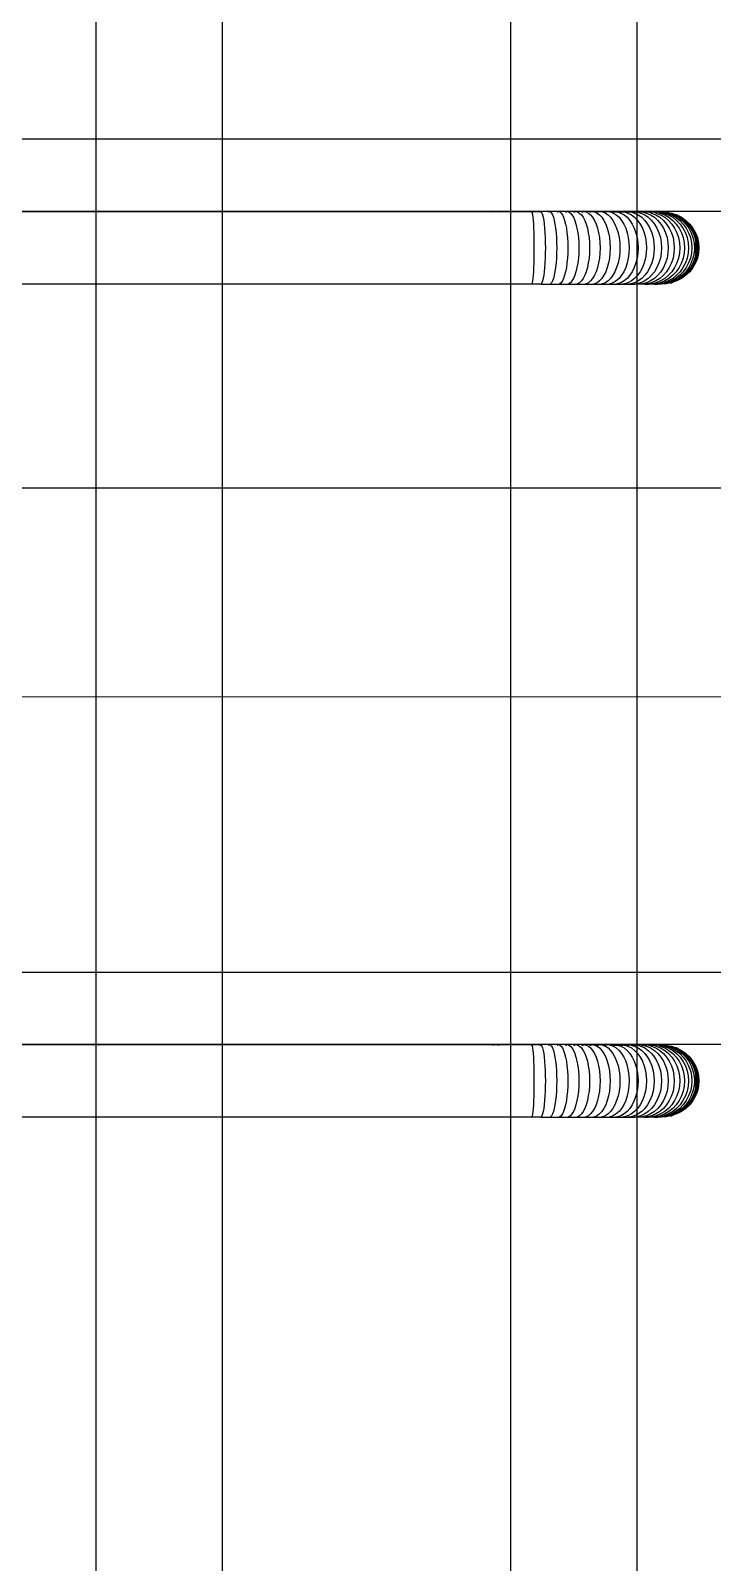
# Model space of a CAD drawing. Header units: inches. Extents: x 31 to 716, y 21 to 143.
# Drawn here: x 225.035 to 225.816, y 80.228 to 81.984 of the extents above; entities that cross this region are included whole.
import ezdxf

# ---------------------------------------------------------------- set-up
doc = ezdxf.new("R2010")
doc.units = ezdxf.units.IN
doc.header["$MEASUREMENT"] = 0
doc.linetypes.add('HIDDEN-Z', pattern=[3, 2, -1])
doc.layers.add('INNO-RFT-Y', color=2, linetype='Continuous')
doc.layers.add('S-BARS-ELEV-TOP', color=9, linetype='HIDDEN-Z')

# ---------------------------------------------------------------- blocks, each defined once
blk = doc.blocks.new('rebar red')
at = {"color": 1}
for p, q in [((-50.96601, -96.53518), (-50.74187, -96.53518)), ((-50.74247, -96.53526), (-50.74187, -96.53518)), ((-50.74187, -96.53518), (-50.74127, -96.53526)), ((-50.74187, -96.53518), (-50.73662, -96.53518)), ((-50.73662, -96.53518), (-50.73482, -96.53518)), ((-50.73662, -96.53518), (-50.7348, -96.5352)), ((-50.73489, -96.53526), (-50.73485, -96.53526)), ((-50.73485, -96.53526), (-50.73482, -96.53518)), ((-50.73485, -96.53526), (-50.7348, -96.5352)), ((-50.73482, -96.53518), (-50.7348, -96.5352)), ((-50.73482, -96.53518), (-50.73478, -96.53518)), ((-50.7348, -96.5352), (-50.73478, -96.53518)), ((-50.7348, -96.5352), (-50.73303, -96.53518)), ((-50.7348, -96.5352), (-50.73475, -96.53526)), ((-50.73478, -96.53518), (-50.73303, -96.53518)), ((-50.73478, -96.53518), (-50.73475, -96.53526)), ((-50.73475, -96.53526), (-50.73469, -96.53547)), ((-50.73475, -96.53526), (-50.73471, -96.53526)), ((-50.73469, -96.53547), (-50.73463, -96.53583)), ((-50.73463, -96.53583), (-50.73457, -96.53632)), ((-50.73457, -96.53632), (-50.73451, -96.53694)), ((-50.73451, -96.53694), (-50.73447, -96.53767)), ((-50.73447, -96.53767), (-50.73442, -96.53849)), ((-50.73316, -96.53526), (-50.73308, -96.53526)), ((-50.73308, -96.53526), (-50.73303, -96.53518)), ((-50.73308, -96.53526), (-50.73299, -96.5352)), ((-50.73303, -96.53518), (-50.73299, -96.5352)), ((-50.73299, -96.5352), (-50.73295, -96.53518)), ((-50.73295, -96.53518), (-50.7329, -96.53526)), ((-50.73125, -96.53518), (-50.73295, -96.53518)), ((-50.7329, -96.53526), (-50.73277, -96.53547)), ((-50.7329, -96.53526), (-50.73281, -96.53526)), ((-50.73277, -96.53547), (-50.73264, -96.53583)), ((-50.73264, -96.53583), (-50.73252, -96.53632)), ((-50.73252, -96.53632), (-50.73241, -96.53694)), ((-50.73241, -96.53694), (-50.73232, -96.53767)), ((-50.73232, -96.53767), (-50.73224, -96.53849)), ((-50.73145, -96.53526), (-50.73134, -96.53526)), ((-50.73134, -96.53526), (-50.73125, -96.53518)), ((-50.73125, -96.53518), (-50.73119, -96.5352)), ((-50.73119, -96.5352), (-50.73113, -96.53518)), ((-50.73113, -96.53518), (-50.73105, -96.53526)), ((-50.7295, -96.53518), (-50.73113, -96.53518)), ((-50.73105, -96.53526), (-50.73086, -96.53547)), ((-50.73105, -96.53526), (-50.73093, -96.53526)), ((-50.73086, -96.53547), (-50.73067, -96.53583)), ((-50.73067, -96.53583), (-50.7305, -96.53632)), ((-50.7305, -96.53632), (-50.73033, -96.53694)), ((-50.73033, -96.53694), (-50.73019, -96.53767)), ((-50.73019, -96.53767), (-50.73007, -96.53849)), ((-50.72977, -96.53526), (-50.72961, -96.53526)), ((-50.72961, -96.53526), (-50.7295, -96.53518)), ((-50.7295, -96.53518), (-50.72942, -96.5352)), ((-50.72942, -96.5352), (-50.72934, -96.53518)), ((-50.72934, -96.53518), (-50.72924, -96.53526)), ((-50.72778, -96.53518), (-50.72934, -96.53518)), ((-50.72924, -96.53526), (-50.72898, -96.53547)), ((-50.72924, -96.53526), (-50.72907, -96.53526)), ((-50.72898, -96.53547), (-50.72873, -96.53583)), ((-50.72873, -96.53583), (-50.72849, -96.53632)), ((-50.72849, -96.53632), (-50.72828, -96.53694)), ((-50.72828, -96.53694), (-50.72809, -96.53767)), ((-50.72811, -96.53526), (-50.72792, -96.53526)), ((-50.72809, -96.53767), (-50.72793, -96.53849)), ((-50.72792, -96.53526), (-50.72778, -96.53518)), ((-50.72778, -96.53518), (-50.72768, -96.5352)), ((-50.72758, -96.53518), (-50.72768, -96.5352)), ((-50.72758, -96.53518), (-50.72745, -96.53526)), ((-50.7261, -96.53518), (-50.72758, -96.53518)), ((-50.72745, -96.53526), (-50.72713, -96.53547)), ((-50.72745, -96.53526), (-50.72725, -96.53526)), ((-50.72713, -96.53547), (-50.72682, -96.53583)), ((-50.72682, -96.53583), (-50.72653, -96.53632)), ((-50.72653, -96.53632), (-50.72626, -96.53694)), ((-50.72649, -96.53526), (-50.72627, -96.53526)), ((-50.72627, -96.53526), (-50.7261, -96.53518)), ((-50.72626, -96.53694), (-50.72603, -96.53767)), ((-50.7261, -96.53518), (-50.72598, -96.5352)), ((-50.72603, -96.53767), (-50.72583, -96.53849)), ((-50.72598, -96.5352), (-50.72587, -96.53518)), ((-50.72587, -96.53518), (-50.7257, -96.53526)), ((-50.72446, -96.53518), (-50.72587, -96.53518)), ((-50.7257, -96.53526), (-50.72532, -96.53547)), ((-50.7257, -96.53526), (-50.72547, -96.53526)), ((-50.72532, -96.53547), (-50.72495, -96.53583)), ((-50.72495, -96.53583), (-50.72461, -96.53632)), ((-50.72491, -96.53526), (-50.72466, -96.53526)), ((-50.72466, -96.53526), (-50.72446, -96.53518)), ((-50.72461, -96.53632), (-50.72429, -96.53694)), ((-50.72446, -96.53518), (-50.72433, -96.5352)), ((-50.72433, -96.5352), (-50.7242, -96.53518)), ((-50.72429, -96.53694), (-50.72401, -96.53767)), ((-50.7242, -96.53518), (-50.724, -96.53526)), ((-50.72287, -96.53518), (-50.7242, -96.53518)), ((-50.72401, -96.53767), (-50.72378, -96.53849)), ((-50.724, -96.53526), (-50.72356, -96.53547)), ((-50.724, -96.53526), (-50.72374, -96.53526)), ((-50.72356, -96.53547), (-50.72313, -96.53583)), ((-50.72338, -96.53526), (-50.72311, -96.53526)), ((-50.72313, -96.53583), (-50.72274, -96.53632)), ((-50.72311, -96.53526), (-50.72287, -96.53518)), ((-50.72287, -96.53518), (-50.72273, -96.5352)), ((-50.72274, -96.53632), (-50.72237, -96.53694)), ((-50.72273, -96.5352), (-50.72258, -96.53518)), ((-50.72258, -96.53518), (-50.72236, -96.53526)), ((-50.72134, -96.53518), (-50.72258, -96.53518)), ((-50.72237, -96.53694), (-50.72205, -96.53767)), ((-50.72236, -96.53526), (-50.72186, -96.53547)), ((-50.72236, -96.53526), (-50.72206, -96.53526)), ((-50.72205, -96.53767), (-50.72178, -96.53849)), ((-50.72191, -96.53526), (-50.72161, -96.53526)), ((-50.72186, -96.53547), (-50.72137, -96.53583)), ((-50.72161, -96.53526), (-50.72134, -96.53518)), ((-50.72137, -96.53583), (-50.72092, -96.53632)), ((-50.72134, -96.53518), (-50.72119, -96.5352)), ((-50.72119, -96.5352), (-50.72103, -96.53518)), ((-50.72103, -96.53518), (-50.72077, -96.53526)), ((-50.71988, -96.53518), (-50.72103, -96.53518)), ((-50.72092, -96.53632), (-50.72051, -96.53694)), ((-50.72077, -96.53526), (-50.72021, -96.53547)), ((-50.72077, -96.53526), (-50.72019, -96.53526)), ((-50.72051, -96.53694), (-50.72015, -96.53767)), ((-50.72021, -96.53547), (-50.71968, -96.53583)), ((-50.72019, -96.53526), (-50.71988, -96.53518)), ((-50.72015, -96.53767), (-50.71984, -96.53849)), ((-50.71988, -96.53518), (-50.71972, -96.5352)), ((-50.71972, -96.5352), (-50.71955, -96.53518)), ((-50.71968, -96.53583), (-50.71918, -96.53632)), ((-50.71955, -96.53518), (-50.71925, -96.53526)), ((-50.71849, -96.53518), (-50.71955, -96.53518)), ((-50.71925, -96.53526), (-50.71916, -96.53526)), ((-50.71918, -96.53632), (-50.71872, -96.53694)), ((-50.71916, -96.53526), (-50.71904, -96.53524)), ((-50.71916, -96.53526), (-50.71864, -96.53547)), ((-50.71904, -96.53524), (-50.71892, -96.53526)), ((-50.71892, -96.53526), (-50.71884, -96.53526)), ((-50.71884, -96.53526), (-50.71849, -96.53518)), ((-50.71884, -96.53526), (-50.7179, -96.53526)), ((-50.71872, -96.53694), (-50.71832, -96.53767)), ((-50.71864, -96.53547), (-50.71806, -96.53583)), ((-50.71849, -96.53518), (-50.71832, -96.5352)), ((-50.71832, -96.5352), (-50.71815, -96.53518)), ((-50.71832, -96.53767), (-50.71798, -96.53849)), ((-50.71815, -96.53518), (-50.7179, -96.53526)), ((-50.71806, -96.53583), (-50.71751, -96.53632)), ((-50.7179, -96.53526), (-50.71785, -96.53525)), ((-50.71785, -96.53525), (-50.71781, -96.53526)), ((-50.71767, -96.53523), (-50.71781, -96.53526)), ((-50.71781, -96.53526), (-50.71715, -96.53547)), ((-50.71767, -96.53523), (-50.71756, -96.53526)), ((-50.71756, -96.53526), (-50.71751, -96.53525)), ((-50.71751, -96.53525), (-50.71746, -96.53526)), ((-50.71751, -96.53632), (-50.71701, -96.53694)), ((-50.71746, -96.53526), (-50.71717, -96.53518)), ((-50.71746, -96.53526), (-50.71671, -96.53526)), ((-50.71717, -96.53518), (-50.717, -96.5352)), ((-50.71715, -96.53547), (-50.71652, -96.53583)), ((-50.71701, -96.53694), (-50.71657, -96.53767)), ((-50.71683, -96.53518), (-50.717, -96.5352)), ((-50.717, -96.5352), (-50.71671, -96.53526)), ((-50.71683, -96.53518), (-50.71658, -96.53524)), ((-50.71671, -96.53526), (-50.71658, -96.53524)), ((-50.71658, -96.53524), (-50.71645, -96.53526)), ((-50.71657, -96.53767), (-50.71619, -96.53849)), ((-50.71652, -96.53583), (-50.71592, -96.53632)), ((-50.71639, -96.53523), (-50.71645, -96.53526)), ((-50.71645, -96.53526), (-50.71638, -96.53526)), ((-50.71623, -96.53524), (-50.71639, -96.53523)), ((-50.71638, -96.53526), (-50.71623, -96.53524)), ((-50.71638, -96.53526), (-50.71574, -96.53547)), ((-50.71623, -96.53524), (-50.71609, -96.53526)), ((-50.71609, -96.53526), (-50.71594, -96.53518)), ((-50.71609, -96.53526), (-50.71577, -96.5352)), ((-50.71609, -96.53526), (-50.71561, -96.53526)), ((-50.71594, -96.53518), (-50.71577, -96.5352)), ((-50.71592, -96.53632), (-50.71538, -96.53694)), ((-50.71577, -96.5352), (-50.71559, -96.53518)), ((-50.71577, -96.5352), (-50.71561, -96.53526)), ((-50.71574, -96.53547), (-50.71506, -96.53583)), ((-50.71561, -96.53526), (-50.71539, -96.53524)), ((-50.71559, -96.53518), (-50.71539, -96.53524)), ((-50.71539, -96.53524), (-50.71528, -96.53526)), ((-50.71538, -96.53694), (-50.7149, -96.53767)), ((-50.71528, -96.53526), (-50.71523, -96.53525)), ((-50.71521, -96.53522), (-50.71523, -96.53525)), ((-50.71523, -96.53525), (-50.71517, -96.53526)), ((-50.71517, -96.53526), (-50.71521, -96.53522)), ((-50.71517, -96.53526), (-50.71504, -96.53523)), ((-50.71517, -96.53526), (-50.71442, -96.53547)), ((-50.71506, -96.53583), (-50.71442, -96.53632)), ((-50.71504, -96.53523), (-50.7148, -96.53518)), ((-50.71504, -96.53523), (-50.71481, -96.53526)), ((-50.7149, -96.53767), (-50.7145, -96.53849)), ((-50.71481, -96.53526), (-50.71461, -96.53526)), ((-50.7148, -96.53518), (-50.71463, -96.5352)), ((-50.71463, -96.5352), (-50.71445, -96.53518)), ((-50.71461, -96.53526), (-50.71445, -96.53518)), ((-50.71461, -96.53526), (-50.71428, -96.53526)), ((-50.71429, -96.53523), (-50.71445, -96.53518)), ((-50.71445, -96.53518), (-50.71428, -96.53526)), ((-50.71442, -96.53547), (-50.7137, -96.53583)), ((-50.71442, -96.53632), (-50.71384, -96.53694)), ((-50.71411, -96.53521), (-50.71429, -96.53523)), ((-50.71428, -96.53526), (-50.71413, -96.53524)), ((-50.71413, -96.53524), (-50.71411, -96.53521)), ((-50.71411, -96.53521), (-50.71399, -96.53526)), ((-50.71399, -96.53526), (-50.71395, -96.53523)), ((-50.71395, -96.53523), (-50.71375, -96.53518)), ((-50.71395, -96.53523), (-50.71319, -96.53547)), ((-50.71395, -96.53523), (-50.71369, -96.53526)), ((-50.71384, -96.53694), (-50.71333, -96.53767)), ((-50.71375, -96.53518), (-50.71359, -96.5352)), ((-50.7137, -96.53583), (-50.71302, -96.53632)), ((-50.71369, -96.53526), (-50.71363, -96.53526)), ((-50.71363, -96.53526), (-50.71359, -96.5352)), ((-50.71363, -96.53526), (-50.71338, -96.53526)), ((-50.71342, -96.53518), (-50.71359, -96.5352)), ((-50.71359, -96.5352), (-50.71338, -96.53526)), ((-50.71329, -96.53522), (-50.71342, -96.53518)), ((-50.71338, -96.53526), (-50.71329, -96.53522)), ((-50.71333, -96.53767), (-50.71289, -96.53849)), ((-50.71313, -96.53524), (-50.71329, -96.53522)), ((-50.71319, -96.53547), (-50.71243, -96.53583)), ((-50.71313, -96.53524), (-50.71296, -96.53522)), ((-50.71302, -96.53632), (-50.7124, -96.53694)), ((-50.71296, -96.53522), (-50.7128, -96.53518)), ((-50.71296, -96.53522), (-50.7129, -96.53526)), ((-50.7129, -96.53526), (-50.71287, -96.53526)), ((-50.71287, -96.53526), (-50.71271, -96.53524)), ((-50.71287, -96.53526), (-50.71207, -96.53547)), ((-50.7128, -96.53518), (-50.71264, -96.5352)), ((-50.71271, -96.53524), (-50.71264, -96.5352)), ((-50.71271, -96.53524), (-50.71258, -96.53526)), ((-50.71264, -96.5352), (-50.71248, -96.53518)), ((-50.71258, -96.53526), (-50.71255, -96.53526)), ((-50.71255, -96.53526), (-50.71239, -96.53522)), ((-50.71248, -96.53518), (-50.71239, -96.53522)), ((-50.71243, -96.53583), (-50.71172, -96.53632)), ((-50.7124, -96.53694), (-50.71185, -96.53767)), ((-50.71239, -96.53522), (-50.71224, -96.53523)), ((-50.71224, -96.53523), (-50.71216, -96.53526)), ((-50.71216, -96.53526), (-50.71207, -96.53522)), ((-50.71207, -96.53522), (-50.71203, -96.53525)), ((-50.71207, -96.53547), (-50.71127, -96.53583)), ((-50.71203, -96.53525), (-50.71196, -96.53518)), ((-50.71203, -96.53525), (-50.71192, -96.53526)), ((-50.71196, -96.53518), (-50.71186, -96.53523)), ((-50.71192, -96.53526), (-50.71186, -96.53523)), ((-50.71186, -96.53523), (-50.7118, -96.53519)), ((-50.71185, -96.53767), (-50.71139, -96.53849)), ((-50.71165, -96.53518), (-50.7118, -96.53519)), ((-50.7118, -96.53519), (-50.71174, -96.53524)), ((-50.71174, -96.53524), (-50.71165, -96.53518)), ((-50.71174, -96.53524), (-50.71158, -96.53526)), ((-50.71172, -96.53632), (-50.71106, -96.53694)), ((-50.71159, -96.53521), (-50.71165, -96.53518)), ((-50.71159, -96.53521), (-50.71155, -96.53526)), ((-50.71158, -96.53526), (-50.71155, -96.53526)), ((-50.71155, -96.53526), (-50.71146, -96.53522)), ((-50.71155, -96.53526), (-50.71105, -96.53547)), ((-50.71146, -96.53522), (-50.71143, -96.5352)), ((-50.71146, -96.53522), (-50.71132, -96.53526)), ((-50.71143, -96.5352), (-50.7113, -96.53521)), ((-50.71129, -96.53524), (-50.71143, -96.5352)), ((-50.71132, -96.53526), (-50.71129, -96.53524)), ((-50.7113, -96.53521), (-50.71121, -96.53518)), ((-50.71129, -96.53524), (-50.71117, -96.53524)), ((-50.71127, -96.53583), (-50.71052, -96.53632)), ((-50.71121, -96.53518), (-50.71117, -96.53524)), ((-50.71117, -96.53524), (-50.71113, -96.53522)), ((-50.71113, -96.53522), (-50.71108, -96.53519)), ((-50.71113, -96.53522), (-50.71104, -96.53526)), ((-50.71108, -96.53519), (-50.71094, -96.53518)), ((-50.71108, -96.53519), (-50.71101, -96.53523)), ((-50.71106, -96.53694), (-50.71049, -96.53767)), ((-50.71105, -96.53547), (-50.71021, -96.53583)), ((-50.71104, -96.53526), (-50.71085, -96.53526)), ((-50.71101, -96.53523), (-50.71094, -96.53518)), ((-50.7109, -96.53521), (-50.71094, -96.53518)), ((-50.71088, -96.53524), (-50.7109, -96.53521)), ((-50.7109, -96.53521), (-50.71085, -96.53526)), ((-50.71078, -96.53522), (-50.71088, -96.53524)), ((-50.71085, -96.53526), (-50.71078, -96.53522)), ((-50.71078, -96.53522), (-50.71076, -96.5352)), ((-50.71078, -96.53522), (-50.71072, -96.53526)), ((-50.71076, -96.5352), (-50.71064, -96.53523)), ((-50.71064, -96.53523), (-50.71072, -96.53526)), ((-50.71072, -96.53526), (-50.71065, -96.53526)), ((-50.71065, -96.53526), (-50.71055, -96.53523)), ((-50.71065, -96.53526), (-50.71064, -96.53523)), ((-50.71065, -96.53526), (-50.71014, -96.53547)), ((-50.71064, -96.53523), (-50.71058, -96.53518)), ((-50.71055, -96.53523), (-50.71064, -96.53523)), ((-50.71058, -96.53518), (-50.71055, -96.53523)), ((-50.71055, -96.53523), (-50.7105, -96.53522)), ((-50.71055, -96.53523), (-50.7105, -96.53526)), ((-50.71052, -96.53632), (-50.70984, -96.53694)), ((-50.7105, -96.53522), (-50.71045, -96.53524)), ((-50.7105, -96.53526), (-50.71045, -96.53524)), ((-50.71049, -96.53767), (-50.71, -96.53849)), ((-50.71045, -96.53524), (-50.71041, -96.53522)), ((-50.71041, -96.53522), (-50.71034, -96.53518)), ((-50.71041, -96.53522), (-50.71037, -96.53526)), ((-50.71037, -96.53526), (-50.71032, -96.53525)), ((-50.71034, -96.53518), (-50.71022, -96.53521)), ((-50.71032, -96.53525), (-50.71027, -96.53526)), ((-50.71027, -96.53526), (-50.7102, -96.53526)), ((-50.71017, -96.53524), (-50.71022, -96.53521)), ((-50.71022, -96.53521), (-50.7102, -96.53526)), ((-50.71021, -96.53583), (-50.70943, -96.53632)), ((-50.7102, -96.53526), (-50.71014, -96.53526)), ((-50.71014, -96.53526), (-50.71017, -96.53524)), ((-50.71014, -96.53526), (-50.71009, -96.53525)), ((-50.71014, -96.53547), (-50.70927, -96.53583)), ((-50.71009, -96.53525), (-50.71006, -96.53518)), ((-50.70998, -96.53526), (-50.71009, -96.53525)), ((-50.71006, -96.53518), (-50.71, -96.53521)), ((-50.71, -96.53521), (-50.70998, -96.53526)), ((-50.70998, -96.53526), (-50.70993, -96.53523)), ((-50.70993, -96.53523), (-50.70987, -96.53524)), ((-50.70987, -96.53524), (-50.70985, -96.53518)), ((-50.70987, -96.53524), (-50.7098, -96.53522)), ((-50.7098, -96.53522), (-50.70985, -96.53518)), ((-50.70984, -96.53694), (-50.70923, -96.53767)), ((-50.7098, -96.53522), (-50.70974, -96.53523)), ((-50.70974, -96.53523), (-50.70971, -96.53521)), ((-50.70974, -96.53523), (-50.70934, -96.53547)), ((-50.70971, -96.53521), (-50.70965, -96.53518)), ((-50.70962, -96.53521), (-50.70971, -96.53521)), ((-50.70965, -96.53518), (-50.70962, -96.53521)), ((-50.70962, -96.53521), (-50.7096, -96.53522)), ((-50.70962, -96.53521), (-50.70961, -96.53526)), ((-50.70961, -96.53526), (-50.7096, -96.53522)), ((-50.70961, -96.53526), (-50.70866, -96.53547)), ((-50.70961, -96.53526), (-50.70936, -96.53526)), ((-50.7096, -96.53522), (-50.70952, -96.53521)), ((-50.70949, -96.53518), (-50.70952, -96.53521)), ((-50.70952, -96.53521), (-50.70949, -96.53521)), ((-50.70945, -96.5352), (-50.70949, -96.53518)), ((-50.70949, -96.53521), (-50.70945, -96.5352)), ((-50.70939, -96.5352), (-50.70945, -96.5352)), ((-50.70943, -96.53632), (-50.70872, -96.53694)), ((-50.70939, -96.5352), (-50.70935, -96.53518)), ((-50.70939, -96.5352), (-50.70936, -96.53526)), ((-50.70936, -96.53526), (-50.70931, -96.5352)), ((-50.70936, -96.53526), (-50.70907, -96.53526)), ((-50.70935, -96.53518), (-50.70931, -96.5352)), ((-50.70934, -96.53547), (-50.70845, -96.53583)), ((-50.70925, -96.53518), (-50.70931, -96.5352)), ((-50.70927, -96.53583), (-50.70847, -96.53632)), ((-50.70921, -96.53519), (-50.70925, -96.53518)), ((-50.70923, -96.53767), (-50.70872, -96.53849)), ((-50.70921, -96.53519), (-50.70918, -96.53518)), ((-50.70915, -96.53518), (-50.70921, -96.53519)), ((-50.70918, -96.53518), (-50.70912, -96.53518)), ((-50.70918, -96.53518), (-50.70915, -96.53518)), ((-50.70912, -96.53518), (-50.70915, -96.53518)), ((-50.70915, -96.53518), (-50.70907, -96.53526)), ((-50.70912, -96.53518), (-50.70886, -96.53526)), ((-50.70907, -96.53526), (-50.7081, -96.53547)), ((-50.70907, -96.53526), (-50.70886, -96.53526)), ((-50.7081, -96.53526), (-50.70886, -96.53526)), ((-50.70872, -96.53694), (-50.70809, -96.53767)), ((-50.70866, -96.53547), (-50.70775, -96.53583)), ((-50.70847, -96.53632), (-50.70773, -96.53694)), ((-50.70845, -96.53583), (-50.70762, -96.53632)), ((-50.7081, -96.53526), (-50.70734, -96.53547)), ((-50.7081, -96.53526), (-50.70766, -96.53547)), ((-50.7081, -96.53547), (-50.70717, -96.53583)), ((-50.70809, -96.53767), (-50.70756, -96.53849)), ((-50.70775, -96.53583), (-50.70689, -96.53632)), ((-50.70773, -96.53694), (-50.70708, -96.53767)), ((-50.70766, -96.53547), (-50.70672, -96.53583)), ((-50.70762, -96.53632), (-50.70686, -96.53694)), ((-50.70734, -96.53547), (-50.70704, -96.53547)), ((-50.70717, -96.53583), (-50.7063, -96.53632)), ((-50.70708, -96.53767), (-50.70653, -96.53849)), ((-50.70704, -96.53547), (-50.70628, -96.53583)), ((-50.70704, -96.53547), (-50.70639, -96.53583)), ((-50.70689, -96.53632), (-50.70612, -96.53694)), ((-50.70686, -96.53694), (-50.70619, -96.53767)), ((-50.70672, -96.53583), (-50.70583, -96.53632)), ((-50.70639, -96.53583), (-50.7055, -96.53632)), ((-50.7063, -96.53632), (-50.7055, -96.53694)), ((-50.70613, -96.53583), (-50.70628, -96.53583)), ((-50.70619, -96.53767), (-50.70562, -96.53849)), ((-50.70613, -96.53583), (-50.7053, -96.53632)), ((-50.70613, -96.53583), (-50.70604, -96.53583)), ((-50.70612, -96.53694), (-50.70543, -96.53767)), ((-50.70604, -96.53583), (-50.70511, -96.53632)), ((-50.70583, -96.53632), (-50.70503, -96.53694)), ((-50.7055, -96.53632), (-50.70468, -96.53694)), ((-50.7055, -96.53694), (-50.7048, -96.53767)), ((-50.70543, -96.53767), (-50.70485, -96.53849)), ((-50.7053, -96.53632), (-50.70523, -96.53632)), ((-50.70523, -96.53632), (-50.70448, -96.53694)), ((-50.70511, -96.53632), (-50.70426, -96.53694)), ((-50.70503, -96.53694), (-50.70431, -96.53767)), ((-50.7048, -96.53767), (-50.70421, -96.53849)), ((-50.70468, -96.53694), (-50.70396, -96.53767)), ((-50.70448, -96.53694), (-50.70375, -96.53767)), ((-50.70448, -96.53694), (-50.70441, -96.53694)), ((-50.70441, -96.53694), (-50.70368, -96.53767)), ((-50.70431, -96.53767), (-50.70371, -96.53849)), ((-50.70426, -96.53694), (-50.70351, -96.53767)), ((-50.70396, -96.53767), (-50.70335, -96.53849)), ((-50.70375, -96.53767), (-50.70314, -96.53849)), ((-50.70368, -96.53767), (-50.70307, -96.53849)), ((-50.70351, -96.53767), (-50.70288, -96.53849)), ((-50.73442, -96.53849), (-50.73439, -96.53939)), ((-50.73439, -96.53939), (-50.73437, -96.54035)), ((-50.73437, -96.54035), (-50.73435, -96.54135)), ((-50.73224, -96.53849), (-50.73218, -96.53939)), ((-50.73218, -96.53939), (-50.73213, -96.54035)), ((-50.73213, -96.54035), (-50.7321, -96.54135)), ((-50.73007, -96.53849), (-50.72998, -96.53939)), ((-50.72998, -96.53939), (-50.72991, -96.54035)), ((-50.72991, -96.54035), (-50.72986, -96.54135)), ((-50.72793, -96.53849), (-50.72781, -96.53939)), ((-50.72781, -96.53939), (-50.72771, -96.54035)), ((-50.72771, -96.54035), (-50.72766, -96.54135)), ((-50.72583, -96.53849), (-50.72568, -96.53939)), ((-50.72568, -96.53939), (-50.72556, -96.54035)), ((-50.72556, -96.54035), (-50.72549, -96.54135)), ((-50.72378, -96.53849), (-50.72359, -96.53939)), ((-50.72359, -96.53939), (-50.72345, -96.54035)), ((-50.72345, -96.54035), (-50.72337, -96.54135)), ((-50.72178, -96.53849), (-50.72156, -96.53939)), ((-50.72156, -96.53939), (-50.7214, -96.54035)), ((-50.7214, -96.54035), (-50.72131, -96.54135)), ((-50.71984, -96.53849), (-50.7196, -96.53939)), ((-50.7196, -96.53939), (-50.71942, -96.54035)), ((-50.71942, -96.54035), (-50.71931, -96.54135)), ((-50.71798, -96.53849), (-50.7177, -96.53939)), ((-50.7177, -96.53939), (-50.7175, -96.54035)), ((-50.7175, -96.54035), (-50.71738, -96.54135)), ((-50.71619, -96.53849), (-50.71589, -96.53939)), ((-50.71589, -96.53939), (-50.71567, -96.54035)), ((-50.71567, -96.54035), (-50.71554, -96.54135)), ((-50.7145, -96.53849), (-50.71417, -96.53939)), ((-50.71417, -96.53939), (-50.71393, -96.54035)), ((-50.71393, -96.54035), (-50.71379, -96.54135)), ((-50.71289, -96.53849), (-50.71254, -96.53939)), ((-50.71254, -96.53939), (-50.71229, -96.54035)), ((-50.71229, -96.54035), (-50.71214, -96.54135)), ((-50.71139, -96.53849), (-50.71102, -96.53939)), ((-50.71102, -96.53939), (-50.71075, -96.54035)), ((-50.71075, -96.54035), (-50.71059, -96.54135)), ((-50.71, -96.53849), (-50.70961, -96.53939)), ((-50.70961, -96.53939), (-50.70932, -96.54035)), ((-50.70932, -96.54035), (-50.70915, -96.54135)), ((-50.70872, -96.53849), (-50.70831, -96.53939)), ((-50.70831, -96.53939), (-50.70801, -96.54035)), ((-50.70801, -96.54035), (-50.70783, -96.54135)), ((-50.70756, -96.53849), (-50.70713, -96.53939)), ((-50.70713, -96.53939), (-50.70682, -96.54035)), ((-50.70682, -96.54035), (-50.70663, -96.54135)), ((-50.70653, -96.53849), (-50.70608, -96.53939)), ((-50.70608, -96.53939), (-50.70576, -96.54035)), ((-50.70576, -96.54035), (-50.70557, -96.54135)), ((-50.70562, -96.53849), (-50.70516, -96.53939)), ((-50.70516, -96.53939), (-50.70483, -96.54035)), ((-50.70485, -96.53849), (-50.70438, -96.53939)), ((-50.70483, -96.54035), (-50.70463, -96.54135)), ((-50.70438, -96.53939), (-50.70404, -96.54035)), ((-50.70421, -96.53849), (-50.70373, -96.53939)), ((-50.70404, -96.54035), (-50.70383, -96.54135)), ((-50.70373, -96.53939), (-50.70339, -96.54035)), ((-50.70371, -96.53849), (-50.70323, -96.53939)), ((-50.70339, -96.54035), (-50.70318, -96.54135)), ((-50.70335, -96.53849), (-50.70286, -96.53939)), ((-50.70323, -96.53939), (-50.70288, -96.54035)), ((-50.70314, -96.53849), (-50.70265, -96.53939)), ((-50.70307, -96.53849), (-50.70258, -96.53939)), ((-50.70288, -96.53849), (-50.70237, -96.53939)), ((-50.70288, -96.54035), (-50.70266, -96.54135)), ((-50.70286, -96.53939), (-50.70251, -96.54035)), ((-50.70265, -96.53939), (-50.70229, -96.54035)), ((-50.70258, -96.53939), (-50.70222, -96.54035)), ((-50.70251, -96.54035), (-50.70229, -96.54135)), ((-50.70237, -96.53939), (-50.702, -96.54035)), ((-50.70229, -96.54035), (-50.70207, -96.54135)), ((-50.70222, -96.54035), (-50.702, -96.54135)), ((-50.702, -96.54035), (-50.70177, -96.54135)), ((-50.73435, -96.5434), (-50.73437, -96.5444)), ((-50.73435, -96.54135), (-50.73435, -96.54238)), ((-50.73435, -96.54238), (-50.73435, -96.5434)), ((-50.7321, -96.5434), (-50.73213, -96.5444)), ((-50.7321, -96.54135), (-50.73209, -96.54238)), ((-50.73209, -96.54238), (-50.7321, -96.5434)), ((-50.72986, -96.5434), (-50.72991, -96.5444)), ((-50.72986, -96.54135), (-50.72985, -96.54238)), ((-50.72985, -96.54238), (-50.72986, -96.5434)), ((-50.72766, -96.5434), (-50.72771, -96.5444)), ((-50.72766, -96.54135), (-50.72764, -96.54238)), ((-50.72764, -96.54238), (-50.72766, -96.5434)), ((-50.72549, -96.5434), (-50.72556, -96.5444)), ((-50.72549, -96.54135), (-50.72547, -96.54238)), ((-50.72547, -96.54238), (-50.72549, -96.5434)), ((-50.72337, -96.5434), (-50.72345, -96.5444)), ((-50.72337, -96.54135), (-50.72334, -96.54238)), ((-50.72334, -96.54238), (-50.72337, -96.5434)), ((-50.72131, -96.5434), (-50.7214, -96.5444)), ((-50.72131, -96.54135), (-50.72127, -96.54238)), ((-50.72127, -96.54238), (-50.72131, -96.5434)), ((-50.71931, -96.5434), (-50.71942, -96.5444)), ((-50.71931, -96.54135), (-50.71927, -96.54238)), ((-50.71927, -96.54238), (-50.71931, -96.5434)), ((-50.71738, -96.5434), (-50.7175, -96.5444)), ((-50.71738, -96.54135), (-50.71734, -96.54238)), ((-50.71734, -96.54238), (-50.71738, -96.5434)), ((-50.71554, -96.5434), (-50.71567, -96.5444)), ((-50.71554, -96.54135), (-50.7155, -96.54238)), ((-50.7155, -96.54238), (-50.71554, -96.5434)), ((-50.71379, -96.5434), (-50.71393, -96.5444)), ((-50.71379, -96.54135), (-50.71374, -96.54238)), ((-50.71374, -96.54238), (-50.71379, -96.5434)), ((-50.71214, -96.5434), (-50.71229, -96.5444)), ((-50.71214, -96.54135), (-50.71209, -96.54238)), ((-50.71209, -96.54238), (-50.71214, -96.5434)), ((-50.71059, -96.5434), (-50.71075, -96.5444)), ((-50.71059, -96.54135), (-50.71053, -96.54238)), ((-50.71053, -96.54238), (-50.71059, -96.5434)), ((-50.70915, -96.5434), (-50.70932, -96.5444)), ((-50.70915, -96.54135), (-50.70909, -96.54238)), ((-50.70909, -96.54238), (-50.70915, -96.5434)), ((-50.70783, -96.5434), (-50.70801, -96.5444)), ((-50.70783, -96.54135), (-50.70777, -96.54238)), ((-50.70777, -96.54238), (-50.70783, -96.5434)), ((-50.70663, -96.5434), (-50.70682, -96.5444)), ((-50.70663, -96.54135), (-50.70657, -96.54238)), ((-50.70657, -96.54238), (-50.70663, -96.5434)), ((-50.70557, -96.5434), (-50.70576, -96.5444)), ((-50.70557, -96.54135), (-50.7055, -96.54238)), ((-50.7055, -96.54238), (-50.70557, -96.5434)), ((-50.70463, -96.5434), (-50.70483, -96.5444)), ((-50.70463, -96.54135), (-50.70456, -96.54238)), ((-50.70456, -96.54238), (-50.70463, -96.5434)), ((-50.70383, -96.5434), (-50.70404, -96.5444)), ((-50.70383, -96.54135), (-50.70376, -96.54238)), ((-50.70376, -96.54238), (-50.70383, -96.5434)), ((-50.70318, -96.5434), (-50.70339, -96.5444)), ((-50.70318, -96.54135), (-50.7031, -96.54238)), ((-50.7031, -96.54238), (-50.70318, -96.5434)), ((-50.70266, -96.5434), (-50.70288, -96.5444)), ((-50.70266, -96.54135), (-50.70259, -96.54238)), ((-50.70259, -96.54238), (-50.70266, -96.5434)), ((-50.70229, -96.5434), (-50.70251, -96.5444)), ((-50.70246, -96.54135), (-50.70239, -96.54238)), ((-50.70239, -96.54238), (-50.70246, -96.5434)), ((-50.70229, -96.54135), (-50.70222, -96.54238)), ((-50.70222, -96.54238), (-50.70229, -96.5434)), ((-50.70207, -96.5434), (-50.70229, -96.5444)), ((-50.702, -96.5434), (-50.70222, -96.5444)), ((-50.70207, -96.54135), (-50.702, -96.54238)), ((-50.702, -96.54238), (-50.70207, -96.5434)), ((-50.702, -96.54135), (-50.70193, -96.54238)), ((-50.70193, -96.54238), (-50.702, -96.5434)), ((-50.70177, -96.5434), (-50.702, -96.5444)), ((-50.70177, -96.54135), (-50.7017, -96.54238)), ((-50.7017, -96.54238), (-50.70177, -96.5434)), ((-50.73447, -96.54709), (-50.73451, -96.54781)), ((-50.73442, -96.54626), (-50.73447, -96.54709)), ((-50.73439, -96.54536), (-50.73442, -96.54626)), ((-50.73437, -96.5444), (-50.73439, -96.54536)), ((-50.73232, -96.54709), (-50.73241, -96.54781)), ((-50.73224, -96.54626), (-50.73232, -96.54709)), ((-50.73218, -96.54536), (-50.73224, -96.54626)), ((-50.73213, -96.5444), (-50.73218, -96.54536)), ((-50.73019, -96.54709), (-50.73033, -96.54781)), ((-50.73007, -96.54626), (-50.73019, -96.54709)), ((-50.72998, -96.54536), (-50.73007, -96.54626)), ((-50.72991, -96.5444), (-50.72998, -96.54536)), ((-50.72809, -96.54709), (-50.72828, -96.54781)), ((-50.72793, -96.54626), (-50.72809, -96.54709)), ((-50.72781, -96.54536), (-50.72793, -96.54626)), ((-50.72771, -96.5444), (-50.72781, -96.54536)), ((-50.72603, -96.54709), (-50.72626, -96.54781)), ((-50.72583, -96.54626), (-50.72603, -96.54709)), ((-50.72568, -96.54536), (-50.72583, -96.54626)), ((-50.72556, -96.5444), (-50.72568, -96.54536)), ((-50.72401, -96.54709), (-50.72429, -96.54781)), ((-50.72378, -96.54626), (-50.72401, -96.54709)), ((-50.72359, -96.54536), (-50.72378, -96.54626)), ((-50.72345, -96.5444), (-50.72359, -96.54536)), ((-50.72205, -96.54709), (-50.72237, -96.54781)), ((-50.72178, -96.54626), (-50.72205, -96.54709)), ((-50.72156, -96.54536), (-50.72178, -96.54626)), ((-50.7214, -96.5444), (-50.72156, -96.54536)), ((-50.72015, -96.54709), (-50.72051, -96.54781)), ((-50.71984, -96.54626), (-50.72015, -96.54709)), ((-50.7196, -96.54536), (-50.71984, -96.54626)), ((-50.71942, -96.5444), (-50.7196, -96.54536)), ((-50.71832, -96.54709), (-50.71872, -96.54781)), ((-50.71798, -96.54626), (-50.71832, -96.54709)), ((-50.7177, -96.54536), (-50.71798, -96.54626)), ((-50.7175, -96.5444), (-50.7177, -96.54536)), ((-50.71657, -96.54709), (-50.71701, -96.54781)), ((-50.71619, -96.54626), (-50.71657, -96.54709)), ((-50.71589, -96.54536), (-50.71619, -96.54626)), ((-50.71567, -96.5444), (-50.71589, -96.54536)), ((-50.7149, -96.54709), (-50.71538, -96.54781)), ((-50.7145, -96.54626), (-50.7149, -96.54709)), ((-50.71417, -96.54536), (-50.7145, -96.54626)), ((-50.71393, -96.5444), (-50.71417, -96.54536)), ((-50.71333, -96.54709), (-50.71384, -96.54781)), ((-50.71289, -96.54626), (-50.71333, -96.54709)), ((-50.71254, -96.54536), (-50.71289, -96.54626)), ((-50.71229, -96.5444), (-50.71254, -96.54536)), ((-50.71185, -96.54709), (-50.7124, -96.54781)), ((-50.71139, -96.54626), (-50.71185, -96.54709)), ((-50.71102, -96.54536), (-50.71139, -96.54626)), ((-50.71049, -96.54709), (-50.71106, -96.54781)), ((-50.71075, -96.5444), (-50.71102, -96.54536)), ((-50.71, -96.54626), (-50.71049, -96.54709)), ((-50.70961, -96.54536), (-50.71, -96.54626)), ((-50.70923, -96.54709), (-50.70984, -96.54781)), ((-50.70932, -96.5444), (-50.70961, -96.54536)), ((-50.70872, -96.54626), (-50.70923, -96.54709)), ((-50.70831, -96.54536), (-50.70872, -96.54626)), ((-50.70809, -96.54709), (-50.70872, -96.54781)), ((-50.70801, -96.5444), (-50.70831, -96.54536)), ((-50.70756, -96.54626), (-50.70809, -96.54709)), ((-50.70708, -96.54709), (-50.70773, -96.54781)), ((-50.70713, -96.54536), (-50.70756, -96.54626)), ((-50.70682, -96.5444), (-50.70713, -96.54536)), ((-50.70653, -96.54626), (-50.70708, -96.54709)), ((-50.70619, -96.54709), (-50.70686, -96.54781)), ((-50.70608, -96.54536), (-50.70653, -96.54626)), ((-50.70562, -96.54626), (-50.70619, -96.54709)), ((-50.70543, -96.54709), (-50.70612, -96.54781)), ((-50.70576, -96.5444), (-50.70608, -96.54536)), ((-50.70516, -96.54536), (-50.70562, -96.54626)), ((-50.7048, -96.54709), (-50.7055, -96.54781)), ((-50.70485, -96.54626), (-50.70543, -96.54709)), ((-50.70483, -96.5444), (-50.70516, -96.54536)), ((-50.70431, -96.54709), (-50.70503, -96.54781)), ((-50.70438, -96.54536), (-50.70485, -96.54626)), ((-50.70421, -96.54626), (-50.7048, -96.54709)), ((-50.70396, -96.54709), (-50.70468, -96.54781)), ((-50.70375, -96.54709), (-50.70448, -96.54781)), ((-50.70368, -96.54709), (-50.70441, -96.54781)), ((-50.70404, -96.5444), (-50.70438, -96.54536)), ((-50.70371, -96.54626), (-50.70431, -96.54709)), ((-50.70351, -96.54709), (-50.70426, -96.54781)), ((-50.70373, -96.54536), (-50.70421, -96.54626)), ((-50.70335, -96.54626), (-50.70396, -96.54709)), ((-50.70314, -96.54626), (-50.70375, -96.54709)), ((-50.70339, -96.5444), (-50.70373, -96.54536)), ((-50.70323, -96.54536), (-50.70371, -96.54626)), ((-50.70307, -96.54626), (-50.70368, -96.54709)), ((-50.70288, -96.54626), (-50.70351, -96.54709)), ((-50.70286, -96.54536), (-50.70335, -96.54626)), ((-50.70288, -96.5444), (-50.70323, -96.54536)), ((-50.70265, -96.54536), (-50.70314, -96.54626)), ((-50.70258, -96.54536), (-50.70307, -96.54626)), ((-50.70237, -96.54536), (-50.70288, -96.54626)), ((-50.70251, -96.5444), (-50.70286, -96.54536)), ((-50.70229, -96.5444), (-50.70265, -96.54536)), ((-50.70222, -96.5444), (-50.70258, -96.54536)), ((-50.702, -96.5444), (-50.70237, -96.54536)), ((-50.73478, -96.54957), (-50.96601, -96.54957)), ((-50.73475, -96.5495), (-50.73478, -96.54957)), ((-50.73295, -96.54957), (-50.73478, -96.54957)), ((-50.73469, -96.54928), (-50.73475, -96.5495)), ((-50.73463, -96.54892), (-50.73469, -96.54928)), ((-50.73457, -96.54843), (-50.73463, -96.54892)), ((-50.73451, -96.54781), (-50.73457, -96.54843)), ((-50.7329, -96.5495), (-50.73295, -96.54957)), ((-50.73295, -96.54957), (-50.73113, -96.54957)), ((-50.73277, -96.54928), (-50.7329, -96.5495)), ((-50.73264, -96.54892), (-50.73277, -96.54928)), ((-50.73252, -96.54843), (-50.73264, -96.54892)), ((-50.73241, -96.54781), (-50.73252, -96.54843)), ((-50.73105, -96.5495), (-50.73113, -96.54957)), ((-50.73113, -96.54957), (-50.72934, -96.54957)), ((-50.73086, -96.54928), (-50.73105, -96.5495)), ((-50.73067, -96.54892), (-50.73086, -96.54928)), ((-50.7305, -96.54843), (-50.73067, -96.54892)), ((-50.73033, -96.54781), (-50.7305, -96.54843)), ((-50.72924, -96.5495), (-50.72934, -96.54957)), ((-50.72934, -96.54957), (-50.72758, -96.54957)), ((-50.72898, -96.54928), (-50.72924, -96.5495)), ((-50.72873, -96.54892), (-50.72898, -96.54928)), ((-50.72849, -96.54843), (-50.72873, -96.54892)), ((-50.72828, -96.54781), (-50.72849, -96.54843)), ((-50.72745, -96.5495), (-50.72758, -96.54957)), ((-50.72758, -96.54957), (-50.72587, -96.54957)), ((-50.72713, -96.54928), (-50.72745, -96.5495)), ((-50.72682, -96.54892), (-50.72713, -96.54928)), ((-50.72653, -96.54843), (-50.72682, -96.54892)), ((-50.72626, -96.54781), (-50.72653, -96.54843)), ((-50.7257, -96.5495), (-50.72587, -96.54957)), ((-50.72587, -96.54957), (-50.7242, -96.54957)), ((-50.72532, -96.54928), (-50.7257, -96.5495)), ((-50.72495, -96.54892), (-50.72532, -96.54928)), ((-50.72461, -96.54843), (-50.72495, -96.54892)), ((-50.72429, -96.54781), (-50.72461, -96.54843)), ((-50.724, -96.5495), (-50.7242, -96.54957)), ((-50.7242, -96.54957), (-50.72258, -96.54957)), ((-50.72356, -96.54928), (-50.724, -96.5495)), ((-50.72313, -96.54892), (-50.72356, -96.54928)), ((-50.72274, -96.54843), (-50.72313, -96.54892)), ((-50.72237, -96.54781), (-50.72274, -96.54843)), ((-50.72236, -96.5495), (-50.72258, -96.54957)), ((-50.72258, -96.54957), (-50.72103, -96.54957)), ((-50.72186, -96.54928), (-50.72236, -96.5495)), ((-50.72137, -96.54892), (-50.72186, -96.54928)), ((-50.72092, -96.54843), (-50.72137, -96.54892)), ((-50.72077, -96.5495), (-50.72103, -96.54957)), ((-50.72103, -96.54957), (-50.71955, -96.54957)), ((-50.72051, -96.54781), (-50.72092, -96.54843)), ((-50.72021, -96.54928), (-50.72077, -96.5495)), ((-50.71968, -96.54892), (-50.72021, -96.54928)), ((-50.71918, -96.54843), (-50.71968, -96.54892)), ((-50.71925, -96.5495), (-50.71955, -96.54957)), ((-50.71955, -96.54957), (-50.71815, -96.54957)), ((-50.71864, -96.54928), (-50.71925, -96.5495)), ((-50.71872, -96.54781), (-50.71918, -96.54843)), ((-50.71806, -96.54892), (-50.71864, -96.54928)), ((-50.71781, -96.5495), (-50.71815, -96.54957)), ((-50.71815, -96.54957), (-50.71683, -96.54957)), ((-50.71751, -96.54843), (-50.71806, -96.54892)), ((-50.71715, -96.54928), (-50.71781, -96.5495)), ((-50.71701, -96.54781), (-50.71751, -96.54843)), ((-50.71652, -96.54892), (-50.71715, -96.54928)), ((-50.71645, -96.5495), (-50.71683, -96.54957)), ((-50.71683, -96.54957), (-50.71559, -96.54957)), ((-50.71592, -96.54843), (-50.71652, -96.54892)), ((-50.71574, -96.54928), (-50.71645, -96.5495)), ((-50.71538, -96.54781), (-50.71592, -96.54843)), ((-50.71506, -96.54892), (-50.71574, -96.54928)), ((-50.71517, -96.5495), (-50.71559, -96.54957)), ((-50.71559, -96.54957), (-50.71445, -96.54957)), ((-50.71442, -96.54928), (-50.71517, -96.5495)), ((-50.71442, -96.54843), (-50.71506, -96.54892)), ((-50.71399, -96.5495), (-50.71445, -96.54957)), ((-50.71342, -96.54957), (-50.71445, -96.54957)), ((-50.71384, -96.54781), (-50.71442, -96.54843)), ((-50.7137, -96.54892), (-50.71442, -96.54928)), ((-50.71319, -96.54928), (-50.71399, -96.5495)), ((-50.71302, -96.54843), (-50.7137, -96.54892)), ((-50.7129, -96.5495), (-50.71342, -96.54957)), ((-50.71248, -96.54957), (-50.71342, -96.54957)), ((-50.71243, -96.54892), (-50.71319, -96.54928)), ((-50.7124, -96.54781), (-50.71302, -96.54843)), ((-50.71207, -96.54928), (-50.7129, -96.5495)), ((-50.71192, -96.5495), (-50.71248, -96.54957)), ((-50.71248, -96.54957), (-50.71165, -96.54957)), ((-50.71172, -96.54843), (-50.71243, -96.54892)), ((-50.71127, -96.54892), (-50.71207, -96.54928)), ((-50.71105, -96.54928), (-50.71192, -96.5495)), ((-50.71106, -96.54781), (-50.71172, -96.54843)), ((-50.71104, -96.5495), (-50.71165, -96.54957)), ((-50.71058, -96.54957), (-50.71165, -96.54957)), ((-50.71052, -96.54843), (-50.71127, -96.54892)), ((-50.71021, -96.54892), (-50.71105, -96.54928)), ((-50.71014, -96.54928), (-50.71104, -96.5495)), ((-50.70934, -96.54928), (-50.71058, -96.54957)), ((-50.71058, -96.54957), (-50.70985, -96.54957)), ((-50.70984, -96.54781), (-50.71052, -96.54843)), ((-50.70943, -96.54843), (-50.71021, -96.54892)), ((-50.70927, -96.54892), (-50.71014, -96.54928)), ((-50.70961, -96.5495), (-50.70985, -96.54957)), ((-50.70918, -96.54957), (-50.70985, -96.54957)), ((-50.70866, -96.54928), (-50.70961, -96.5495)), ((-50.70872, -96.54781), (-50.70943, -96.54843)), ((-50.70845, -96.54892), (-50.70934, -96.54928)), ((-50.70847, -96.54843), (-50.70927, -96.54892)), ((-50.70912, -96.54957), (-50.70918, -96.54957)), ((-50.70918, -96.54957), (-50.70915, -96.54957)), ((-50.70912, -96.54957), (-50.70915, -96.54957)), ((-50.70864, -96.5495), (-50.70912, -96.54957)), ((-50.70907, -96.5495), (-50.70912, -96.54957)), ((-50.7081, -96.54928), (-50.70907, -96.5495)), ((-50.70775, -96.54892), (-50.70866, -96.54928)), ((-50.70766, -96.54928), (-50.70864, -96.5495)), ((-50.7081, -96.5495), (-50.70864, -96.5495)), ((-50.70773, -96.54781), (-50.70847, -96.54843)), ((-50.70762, -96.54843), (-50.70845, -96.54892)), ((-50.70717, -96.54892), (-50.7081, -96.54928)), ((-50.70734, -96.54928), (-50.7081, -96.5495)), ((-50.70689, -96.54843), (-50.70775, -96.54892)), ((-50.70672, -96.54892), (-50.70766, -96.54928)), ((-50.70686, -96.54781), (-50.70762, -96.54843)), ((-50.70734, -96.54928), (-50.70704, -96.54928)), ((-50.7063, -96.54843), (-50.70717, -96.54892)), ((-50.70619, -96.54892), (-50.70704, -96.54928)), ((-50.70639, -96.54892), (-50.70704, -96.54928)), ((-50.70612, -96.54781), (-50.70689, -96.54843)), ((-50.70583, -96.54843), (-50.70672, -96.54892)), ((-50.7055, -96.54843), (-50.70639, -96.54892)), ((-50.7055, -96.54781), (-50.7063, -96.54843)), ((-50.70613, -96.54892), (-50.70619, -96.54892)), ((-50.7053, -96.54843), (-50.70613, -96.54892)), ((-50.70604, -96.54892), (-50.70613, -96.54892)), ((-50.70511, -96.54843), (-50.70604, -96.54892)), ((-50.7053, -96.54843), (-50.70604, -96.54892)), ((-50.70503, -96.54781), (-50.70583, -96.54843)), ((-50.70468, -96.54781), (-50.7055, -96.54843)), ((-50.70523, -96.54843), (-50.7053, -96.54843)), ((-50.70448, -96.54781), (-50.70523, -96.54843)), ((-50.70426, -96.54781), (-50.70511, -96.54843)), ((-50.70441, -96.54781), (-50.70448, -96.54781))]:
    blk.add_line(p, q, dxfattribs=at)
blk = doc.blocks.new('*U274')
at = {"xscale": 5.790493255340768, "yscale": 5.790493255340768, "zscale": 5.790493255340768}
blk.add_blockref('rebar red', (294.4483, 559.028), dxfattribs=at)
blk = doc.blocks.new('*U277')
at = {"color": 0, "linetype": 'ByBlock', "lineweight": -2, "transparency": 16777216}
for p in [(0, -3.8217), (0, -4.7772)]:
    blk.add_blockref('*U274', p, dxfattribs=at)
blk = doc.blocks.new('rebar red 2')
at = {"color": 1}
for p, q in [((-52.21323, -96.54951), (-51.49464, -96.54951)), ((-51.49464, -96.56389), (-52.21323, -96.56389))]:
    blk.add_line(p, q, dxfattribs=at)
blk = doc.blocks.new('*U275')
at = {"xscale": 5.790493255340768, "yscale": 5.790493255340768, "zscale": 5.790493255340768}
blk.add_blockref('rebar red 2', (300.2599, 559.1109), dxfattribs=at)
blk = doc.blocks.new('*U276')
at = {"color": 0, "linetype": 'ByBlock', "lineweight": -2, "transparency": 16777216}
for p in [(0, -3.8217), (0, -4.7772)]:
    blk.add_blockref('*U275', p, dxfattribs=at)

msp = doc.modelspace()

# ---------------------------------------------------------------- linework, layer by layer
at = {"layer": 'INNO-RFT-Y', "color": 5}
for p, q in [((225.1099, 59.6328), (225.1099, 85.7977)), ((225.2544, 85.7977), (225.2546, 59.6328)), ((225.5852, 59.6328), (225.5852, 85.7977)), ((225.7297, 85.7977), (225.7299, 59.6328))]:
    msp.add_line(p, q, dxfattribs=at)
at = {"layer": 'S-BARS-ELEV-TOP', "linetype": 'Continuous', "ltscale": 0.5}
for p, q in [((227.8077, 81.4598), (223.6784, 81.4598)), ((223.6784, 81.2218), (227.8077, 81.2187))]:
    msp.add_line(p, q, dxfattribs=at)

# ---------------------------------------------------------------- block references
for name, p in [('*U276', (224.9142, 85.6402)), ('*U277', (224.9404, 85.5569))]:
    msp.add_blockref(name, p)

doc.saveas('drawing.dxf')
